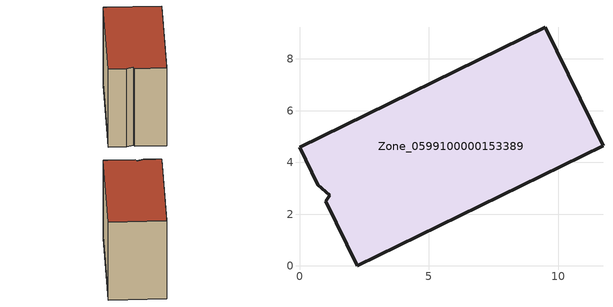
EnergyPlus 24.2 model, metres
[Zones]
Zone_0599100000153389
 floor ground (C_G): 1.18,2.72 0.71,3.13 0,4.58 9.5,9.23 11.73,4.65 2.24,0 1.02,2.5 z0
 wall outside (C_F): 2.24,0 11.73,4.65 9.5,9.23 0,4.58 0.71,3.13 1.18,2.72 1.02,2.5 2.24,0 z0:7.95
 roof outside (C_R): 0.71,3.13 1.18,2.72 1.02,2.5 2.24,0 11.73,4.65 9.5,9.23 0,4.58 z7.95
[BUILDING]
Pand.0599100000153389: North Axis=0; Terrain=City; Loads Convergence Tolerance Value=0.04; Temperature Convergence Tolerance Value=0.4; Solar Distribution=FullExterior; Maximum Number of Warmup Days=25; Minimum Number of Warmup Days=1
[Site:Location]
Rotterdam.The.Hague.AP_ZH_NLD Design_Conditions: Latitude=51.96; Longitude=4.45; Time Zone=1; Elevation=-4.5
[SITE:GROUNDTEMPERATURE:BUILDINGSURFACE]
18, 18, 18, 18, 18, 18, 18, 18, 18, 18, 18, 18
[MATERIAL] Thermal Absorptance=0.9; Solar Absorptance=0.7; Visible Absorptance=0.7
Name | Roughness | Thickness | Conductivity | Density | Specific Heat
G.TI.1975-1991 | MediumSmooth | 0.15 | 0.288461 | 540 | 1210
F.TI.1975-1991 | Rough | 0.3 | 0.230769 | 1920 | 840
R.TI.1975-1991 | MediumRough | 0.2 | 0.153846 | 1500 | 1000
[CONSTRUCTION]
C_G: G.TI.1975-1991
C_F: F.TI.1975-1991
C_R: R.TI.1975-1991
[ZONE]
Zone_0599100000153389: Type=1; Multiplier=1; Ceiling Height=Autocalculate; Volume=Autocalculate; Floor Area=autocalculate; Part of Total Floor Area=Yes
[ZONEINFILTRATION:DESIGNFLOWRATE]
Infil_Zone_0599100000153389: Zone or ZoneList or Space or SpaceList=Zone_0599100000153389; Schedule=AlwaysOn; Design Flow Rate Calculation Method=Flow/Area; Flow Rate per Floor Area=0.003; Constant Term Coefficient=1; Temperature Term Coefficient=0; Velocity Term Coefficient=0; Velocity Squared Term Coefficient=0
[HVACTEMPLATE:ZONE:IDEALLOADSAIRSYSTEM]
Zone_0599100000153389: Maximum Heating Supply Air Temperature=50; Minimum Cooling Supply Air Temperature=13; Maximum Heating Supply Air Humidity Ratio=0.0156; Minimum Cooling Supply Air Humidity Ratio=0.0077; Heating Limit=NoLimit; Cooling Limit=NoLimit; Dehumidification Control Type=ConstantSensibleHeatRatio; Cooling Sensible Heat Ratio=0.7; Dehumidification Setpoint=60; Humidification Control Type=None; Humidification Setpoint=30; Outdoor Air Method=None; Outdoor Air Flow Rate per Person=0.00944; Outdoor Air Flow Rate per Zone Floor Area=0; Outdoor Air Flow Rate per Zone=0; Demand Controlled Ventilation Type=None; Outdoor Air Economizer Type=NoEconomizer; Heat Recovery Type=None; Sensible Heat Recovery Effectiveness=0.7; Latent Heat Recovery Effectiveness=0.65
[ZONECONTROL:THERMOSTAT]
ThermostatControl_Zone_0599100000153389: Zone or ZoneList=Zone_0599100000153389; Control Type Schedule=DualSetpointControlType; Control 1=Thermostat_Zone_0599100000153389; Temperature Difference Between Cutout And Setpoint=0
[THERMOSTATSETPOINT:DUALSETPOINT]
Thermostat_Zone_0599100000153389: Heating Setpoint Temperature Schedule=HeatingSetpoint_Zone_0599100000153389; Cooling Setpoint Temperature Schedule=CoolingSetpoint_Zone_0599100000153389
[SCHEDULE:COMPACT]
HeatingSetpoint_Zone_0599100000153389: Through: 12/31, For: AllDays, Until: 24:00, 21
CoolingSetpoint_Zone_0599100000153389: Through: 12/31, For: AllDays, Until: 24:00, 24
DualSetpointControlType: Through: 12/31, For: AllDays, Until: 24:00, 4
AlwaysOn: Through: 12/31, For: AllDays, Until: 24:00, 1
